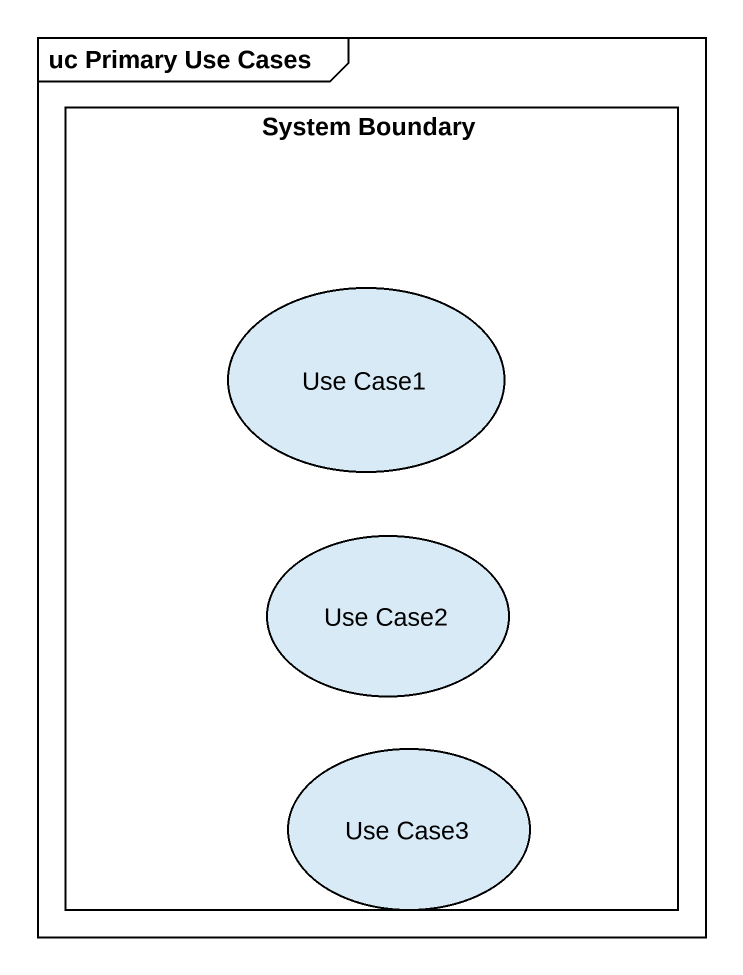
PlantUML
@startuml
mainframe uc Primary Use Cases
rectangle "System Boundary" as System_Boundary {
  usecase "Use Case1" as Use_Case1
  usecase "Use Case2" as Use_Case2
  usecase "Use Case3" as Use_Case3
}
@enduml
